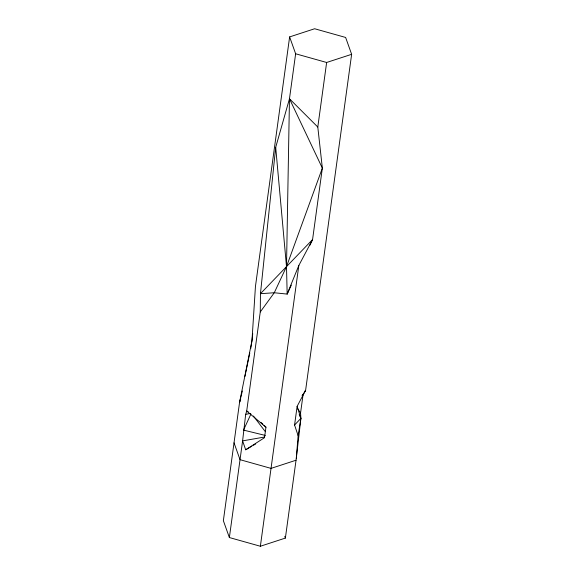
<?xml version="1.0" encoding="UTF-8"?>
<svg xmlns="http://www.w3.org/2000/svg" width="575" height="575" viewBox="0 0 575 575"><rect width="100%" height="100%" fill="white"/><g stroke="black" fill="none" stroke-linecap="round" stroke-linejoin="round"><path stroke-width="0.86" d="M229.368 537.546L242.607 440.881L245.676 414.381L246.689 411.06L260.267 311.959L260.453 293.688L275.698 147.337L289.469 98.756L295.636 53.777L289.627 36.915L314.633 28.75L345.632 37.454L351.641 54.316L305.605 390.368L297.131 406.331L294.572 425.004L298.123 435.685L296.29 458.39L285.373 538.085L260.367 546.25L229.368 537.546L223.359 520.684L239.581 402.284L251.972 340.695L252.727 333.658M291.338 285.128L287.169 294.084L298.827 265.478L312.57 239.552L260.453 293.688L274.268 292.754L287.169 294.084L286.508 266.62L289.469 98.756L317.795 127.039L322.352 168.123L312.57 239.552L309.918 245.252M296.29 458.39L300.89 418.392L300.567 412.943L303.126 394.27L305.605 390.368L304.563 391.827M289.627 36.915L255.444 286.465L251.972 340.695L250.7 348.673M264.047 425.349L265.959 427.168L264.514 437.69L245.69 449.779L242.607 440.881L264.457 437.05M260.367 546.25L298.827 265.478M317.795 127.039L326.636 62.481L351.641 54.316M298.123 435.685L300.89 418.392L297.131 406.331M244.914 376.402L249.794 353.007M242.348 390.971L239.581 402.284L240.724 398.906M260.267 311.959L274.268 292.754L286.508 266.62L322.352 168.123L289.469 98.756M250.937 414.022L243.52 430.1L265.334 435.433M302.069 395.701L303.126 394.27M294.572 425.004L300.89 418.392L299.208 414.453M245.69 449.779L251.857 446.186M253.403 445.28L255.717 443.936M296.039 460.223L271.033 468.388L240.034 459.684L234.025 442.822M245.676 414.381L250.506 413.389M295.636 53.777L326.636 62.481M248.228 411.779L246.689 411.06L265.959 427.168M260.863 422.316L262.775 424.134M253.431 416.02L265.111 431.394M297.627 408.602L300.567 412.943M284.769 536.403L285.373 538.085M275.698 147.337L286.508 266.62"/></g></svg>
